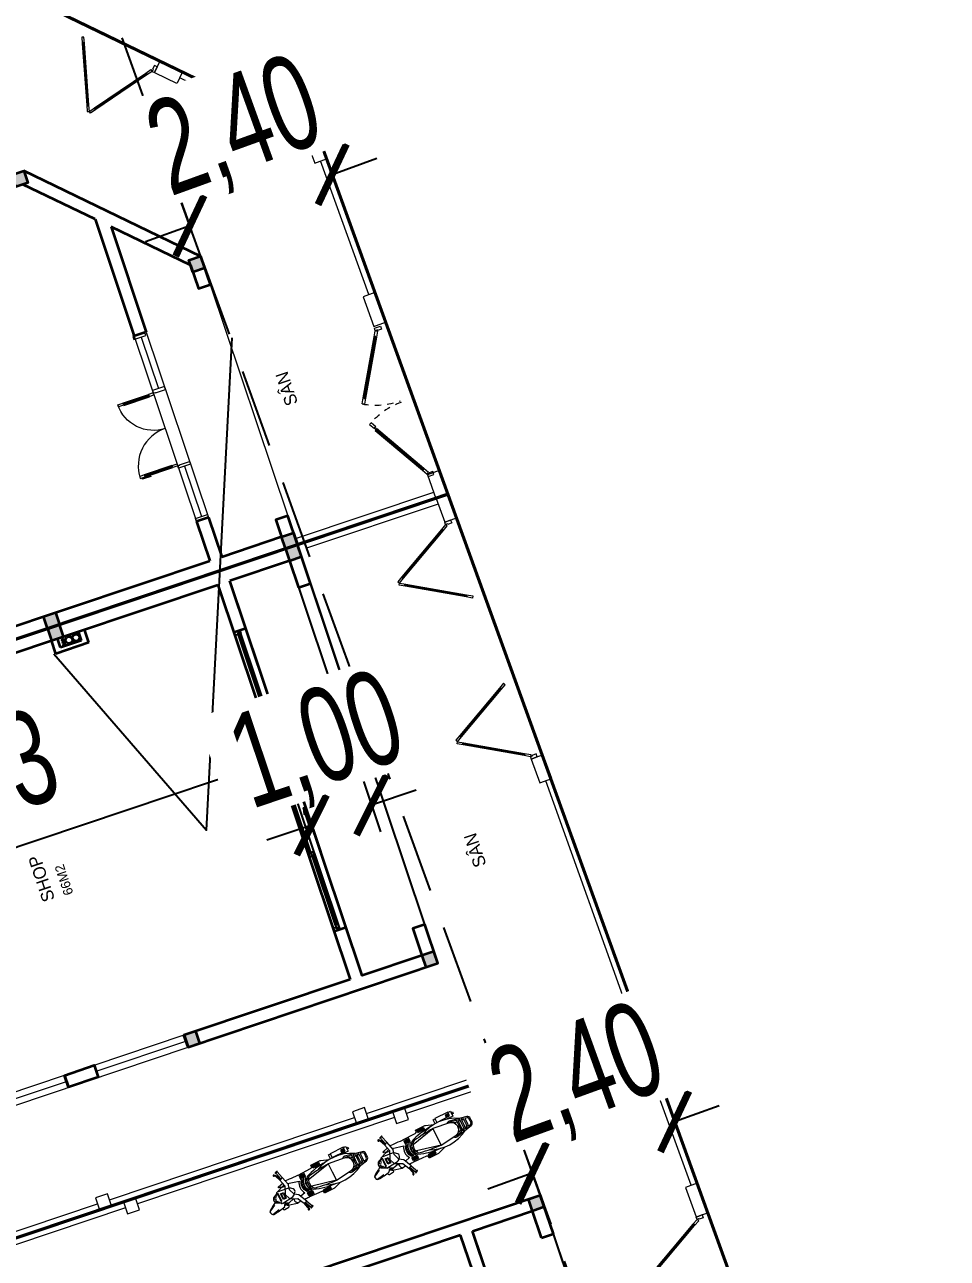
# Model space of a CAD drawing. Header units: metres. Extents: x 568336 to 569219, y 2065964 to 2066430.
# Drawn here: x 568586.25 to 568600.88, y 2066254.59 to 2066274.15 of the extents above; entities that cross this region are included whole.
import ezdxf

# ---------------------------------------------------------------- set-up
doc = ezdxf.new("R2010")
doc.units = ezdxf.units.M
for name, pattern in [('$AUDIT_BAD_LTYPE2', [0]), ('CENTER', [2, 1.25, -0.25, 0.25, -0.25]), ('HIDDEN', [0.375, 0.25, -0.125])]:
    doc.linetypes.add(name, pattern=pattern)
doc.layers.get('0').update_dxf_attribs({"linetype": 'CONTINUOUS'})
doc.layers.get('DEFPOINTS').update_dxf_attribs({"linetype": 'CONTINUOUS'})
doc.layers.add('-AREA', color=2, linetype='CONTINUOUS', plot=False)
for name, color, linetype, lineweight in [('-CENTER', 143, 'CENTER', 13), ('-CONCRETE', 1, 'CONTINUOUS', 35), ('-DOOR', 137, 'CONTINUOUS', 9), ('-FURNITURE', 46, 'CONTINUOUS', 9), ('-LINE1', 7, 'CONTINUOUS', 18), ('-LINE2', 252, 'CONTINUOUS', 9), ('-TEXT', 7, 'CONTINUOUS', 15), ('-WALL', 4, 'CONTINUOUS', 35), ('EC-Thiet bi', 8, 'CONTINUOUS', 25), ('TEXT25', 2, 'CONTINUOUS', 13)]:
    doc.layers.add(name, color=color, linetype=linetype, lineweight=lineweight)
for name, color, linetype in [('-RANH GIOI LO DAT', 12, 'CONTINUOUS'), ('APOLIC', 7, 'CONTINUOUS'), ('RANHGIOI', 2, 'HIDDEN')]:
    doc.layers.add(name, color=color, linetype=linetype)
doc.styles.add('KTHUOC', font='', dxfattribs={"width": 0.8})
doc.styles.add('SVN_AVO_thuong', font='')
doc.styles.add('T1', font='', dxfattribs={"height": 200})
doc.styles.add('vnavanth', font='', dxfattribs={"width": 0.8})
doc.styles.get('KTHUOC').set_extended_font_data('.VnArial NarrowH')
doc.styles.get('SVN_AVO_thuong').set_extended_font_data('SVN-Avo')
doc.styles.get('T1').set_extended_font_data('VNgeometric Light')
doc.styles.get('vnavanth').set_extended_font_data('.VnAvantH')
doc.dimstyles.new('tien', dxfattribs={"dimscale": 0, "dimtxt": 1.5, "dimasz": 0.75, "dimexe": 0.45, "dimexo": 0, "dimgap": 0.25, "dimtad": 1, "dimzin": 1, "dimtxsty": 'KTHUOC', "dimblk1": 'ARCHTICK', "dimblk2": 'ARCHTICK', "dimsah": 1, "dimcen": 1, "dimdle": 0.45, "dimclrd": 37, "dimclre": 37, "dimclrt": 7, "dimaunit": 1, "dimadec": 0, "dimazin": 0, "dimtfac": 1, "dimtix": 1, "dimtofl": 0, "dimtmove": 2, "dimatfit": 3, "dimldrblk": 'ARCHTICK', "dimfxl": 1, "dimtfill": 1, "dimtolj": 1, "dimtzin": 1, "dimarcsym": 0})

# ---------------------------------------------------------------- blocks, each defined once
blk = doc.blocks.new('A$C5C575821')
at = {"layer": '-CONCRETE'}
h = blk.add_hatch(color=256, dxfattribs=at)
h.dxf.hatch_style = 1
h.paths.add_polyline_path([(0, 200), (0, 0), (200, 0), (200, 200)])
blk.add_lwpolyline([(0, 0), (200, 0), (200, 200), (0, 200)], close=True, dxfattribs=at)
blk = doc.blocks.new('CONG2')
at = {"layer": '-LINE1', "lineweight": 18}
blk.add_line((257137, -126793), (257137, -126693), dxfattribs=at)
at = {"ltscale": 100}
for p, q in [((255907, -126606), (256397, -125757)), ((256427, -125775), (255937, -126623)), ((256527, -125775), (257017, -126623)), ((257047, -126606), (256557, -125757))]:
    blk.add_line(p, q, dxfattribs=at)
at = {"color": 8, "ltscale": 100}
for points in [[(256412, -125755), (256421, -125760), (255921, -126626), (255912, -126621)], [(256541, -125755), (256533, -125760), (257033, -126626), (257041, -126621)]]:
    blk.add_lwpolyline(points, close=True, dxfattribs=at)
at = {"ltscale": 100}
for points in [[(256477, -125688), (256427, -125775), (256416, -125768), (256421, -125760), (256412, -125755), (256407, -125763), (256397, -125757), (256447, -125671)], [(256477, -125688), (256527, -125775), (256538, -125768), (256533, -125760), (256541, -125755), (256546, -125763), (256557, -125757), (256507, -125671)], [(255917, -126612), (255912, -126621), (255921, -126626), (255926, -126617), (255937, -126623), (255887, -126710), (255857, -126693), (255907, -126606)], [(257036, -126612), (257041, -126621), (257033, -126626), (257028, -126617), (257017, -126623), (257067, -126710), (257097, -126693), (257047, -126606)], [(257087, -126728), (257097, -126728), (257097, -126693), (257137, -126693), (257137, -126793), (257087, -126793)]]:
    blk.add_lwpolyline(points, close=True, dxfattribs=at)
blk = doc.blocks.new('A$C49AC32B8')
h = blk.add_hatch()
h.set_pattern_fill('ANSI31', color=256, scale=100, angle=405, style=0)
h.set_pattern_definition([(90, (1628.179, -139081.394), (-12.5, 1e-15), [])])
h.paths.add_polyline_path([(-545, -149), (-545, -107), (-667, -107), (-667, -149)])
h.paths.add_polyline_path([(-545, 276), (-545, 319), (-667, 319), (-667, 276)])
h = blk.add_hatch()
h.set_pattern_fill('ANSI31', color=256, scale=150, angle=315, style=0)
h.set_pattern_definition([(2e-15, (1485.97, -142180.918), (2e-15, 18.75), [])])
edge = h.paths.add_edge_path()
edge.add_arc((142, 1), 10, 291.0634, 432.0495)
edge.add_arc((142, 169), 10, 287.9505, 428.9366)
edge.add_arc((204, 63), 30, 298.7342, 336.6848)
edge.add_arc((204, 107), 30, 383.3152, 421.2658)
edge.add_line((152, 3), (218, 36))
edge.add_line((152, 167), (218, 133))
edge.add_line((146, 10), (129, 18))
edge.add_line((129, 18), (129, 82))
edge.add_line((129, 146), (129, 82))
edge.add_line((146, 159), (129, 146))
edge.add_arc((153, 85), 85.6, 336.6848, 359.9863)
edge.add_arc((153, 85), 85.6, 360.0137, 383.3152)
for points in [[(-244, 438, 1), (-248, 447), (-248, 447), (-280, 433), (-280, 433, 1), (-276, 424)], [(-10, -301), (-42, -189), (7, -167), (7, -167), (-21, -52), (-21, -52, -0.213812), (-21, -44), (-21, -44), (32, 67), (32, 67, 0.201882), (33, 75), (33, 75), (0, 164), (0, 164, 0.201882), (-5, 169), (-5, 169), (-117, 220), (-117, 220, -0.213812), (-123, 226), (-123, 226), (-175, 332), (-175, 332), (-226, 318), (-278, 434)], [(-185, 330), (-211, 418), (-211, 418, -0.119246), (-211, 432), (-211, 432), (-207, 453)], [(-199, 441, 2.509808), (-207, 452)], [(-199, 441), (-201, 433), (-201, 433, 0.119246), (-200, 418), (-200, 418), (-175, 332)], [(-1030, 202, 0.218308), (-1079, 224), (-1079, 224), (-1360, 164), (-1360, 164, 0.353851), (-1399, 115), (-1399, 85), (-1399, 54, 0.353851), (-1360, 5), (-1360, 5), (-1079, -55), (-1079, -55, 0.218308), (-1030, -33)], [(-594, 214, 0.25966), (-1245, 189, 0.25966)], [(-1075, 205), (-1073, 197), (-1073, 197, 0.379173), (-1161, 98)], [(-403, 141, 0.365685), (-444, 190, 0.035711), (-794, 231), (-1073, 197)], [(-839, 284), (-712, 329), (-712, 329, -0.085491), (-702, 331), (-535, 331), (-535, 315), (-535, 315, 0.389594), (-508, 286), (-508, 286), (-285, 281), (-285, 281, 0.038668), (-280, 281), (-280, 281, 0.005075), (-210, 283)], [(-765, -104, 0.080514), (-403, -28), (-403, -28, 0.201101), (-366, 85), (-366, 85, 0.201101), (-403, 198), (-403, 198, 0.080514), (-765, 273)], [(-75, -66), (-259, -18), (-259, -18, 0.336681), (-259, 187), (-259, 187), (-176, 209)], [(-226, 318), (-163, 182), (-163, 182, 0.213812), (-158, 176), (-158, 176), (-95, 132), (-61, 38), (-81, -36), (-81, -36, 0.213812), (-81, -44), (-81, -44), (-42, -189)], [(-149, 279), (-78, 291), (74, 249, -1.090751), (74, 234, 0.1744), (38, 220), (146, 178), (146, 178, -0.70664), (146, 159)], [(-64, 196, 0.330008), (-78, 272), (-78, 272, -0.752015), (-78, 291)], [(232, 118, 0.024274), (362, 201), (362, 201, 0.338506), (373, 235), (373, 235), (373, 235), (364, 260), (364, 260, 0.338506), (333, 279), (333, 279, 0.032613), (128, 248), (128, 248), (127, 238), (53, 214)], [(160, 255, 0.671768), (145, 286), (145, 286), (70, 279), (70, 279, 0.734542), (71, 250)], [(-1280, 161, 0.112845), (-1300, 121)], [(-1300, 49, 0.112845), (-1280, 9)], [(-1073, -27, -0.379173), (-1161, 72, 0.379173), (-1073, -27), (-1073, -27), (-1075, -35)], [(-1073, -27), (-794, -61), (-794, -61, 0.035711), (-444, -21), (-444, -21, 0.365685), (-403, 28)], [(-415, -4, 0.315879), (-415, 173)], [(137, 182), (-58, 160), (-58, 160, 0.114874), (-118, 116), (-118, 116, 0.363628), (-118, 51), (-118, 51, 0.117419), (-57, 6)], [(-17, -71), (146, -9), (146, -9, 0.70664), (146, 10)], [(152, 3), (218, 36), (218, 36, 0.167121), (231, 51), (231, 51, 0.102024), (238, 85), (238, 85, 0.102024), (231, 119), (231, 119, 0.167121), (218, 133), (218, 133), (152, 167)], [(-1245, -19, 0.25966), (-594, -44)], [(-61, -117), (-136, -117), (-136, -117, 0.010417), (-280, -111), (-280, -111, 0.038668), (-285, -111), (-285, -111), (-508, -116), (-508, -116, 0.389594), (-535, -146), (-535, -146), (-535, -161), (-702, -161, -0.085491), (-712, -159), (-712, -159), (-839, -114)], [(38, -50, 0.1744), (74, -64), (74, -64, -1.090751), (74, -79), (74, -79), (-9, -102)], [(-3, -171), (34, -256), (34, -256, 0.119246), (43, -267), (43, -267), (59, -280)], [(7, -167), (43, -249), (43, -249, 0.119246), (51, -261), (51, -261), (58, -266)], [(-12, -302, 1), (-9, -312), (-9, -312), (24, -302), (24, -302, 1), (22, -292)], [(59, -280, 2.509808), (58, -266)]]:
    blk.add_lwpolyline(points, format="xyb")
for points in [[(-276, 424), (-244, 438)], [(-197, 326), (-246, 437)], [(-1075, 205), (-1186, 181), (-1186, 85), (-1186, -11), (-1075, -35)], [(-403, 28), (-794, -61), (-794, -61), (-794, 85), (-794, 231), (-794, 231), (-403, 141)], [(38, 220), (-61, 195)], [(82, 203), (118, 217), (127, 238)], [(227, 253), (352, 275)], [(263, 153), (373, 216)], [(-1262, 151), (-1289, 148)], [(-1262, 19), (-1289, 21)], [(-1206, 156), (-1242, 153)], [(-1206, 13), (-1242, 17)], [(-1136, 164), (-1186, 158)], [(-1136, 6), (-1186, 11)], [(-58, 6), (131, -14)], [(146, 159), (129, 146), (129, 82), (129, 18), (146, 10)], [(-1121, -185), (-1165, -185), (-1165, -99), (-1031, -99)], [(-859, -116), (-859, -185), (-892, -185)], [(38, -50), (-21, -44)], [(-14, -176), (19, -293)], [(-12, -302), (22, -292)]]:
    blk.add_lwpolyline(points)
for points in [[(-667, 319), (-667, 276), (-545, 276), (-545, 319)], [(-382, 207), (-382, 262), (-373, 262), (-373, 207)], [(-362, 207), (-362, 262), (-353, 262), (-353, 207)], [(-342, 207), (-342, 262), (-333, 262), (-333, 207)], [(-322, 207), (-322, 262), (-313, 262), (-313, 207)], [(-302, 207), (-302, 262), (-293, 262), (-293, 207)], [(-1262, 165), (-1300, 157), (-1300, 85), (-1300, 13), (-1300, 13), (-1262, 5), (-1262, 85)], [(-1242, 169), (-1242, 85), (-1242, 1), (-1242, 1), (-1206, -7), (-1206, -7), (-1206, 85), (-1206, 177), (-1206, 177)], [(-1161, 85), (-1161, 98)], [(-1161, 85), (-1161, 72)], [(95, 132), (95, 35), (44, 35), (44, 132)], [(85, 122), (85, 45), (54, 45), (54, 122)], [(-1165, -135), (-1165, -161), (-1188, -161), (-1188, -135)], [(-892, -190), (-892, -123), (-1121, -123), (-1121, -190)], [(-1111, -130), (-1111, -138), (-1063, -138), (-1063, -130)], [(-1111, -145), (-1111, -152), (-1063, -152), (-1063, -145)], [(-1111, -159), (-1111, -167), (-1063, -167), (-1063, -159)], [(-667, -149), (-667, -107), (-545, -107), (-545, -149)], [(-382, -37), (-382, -92), (-373, -92), (-373, -37)], [(-362, -37), (-362, -92), (-353, -92), (-353, -37)], [(-342, -37), (-342, -92), (-333, -92), (-333, -37)], [(-322, -37), (-322, -92), (-313, -92), (-313, -37)], [(-302, -37), (-302, -92), (-293, -92), (-293, -37)]]:
    blk.add_lwpolyline(points, close=True)
for points in [[(-1379, 115), (-1379, 85), (-1379, 54), (-1379, 54, 0.353851), (-1356, 25), (-1356, 25), (-1320, 17), (-1320, 17), (-1320, 85), (-1320, 152), (-1320, 152), (-1356, 145), (-1356, 145, 0.353851)], [(-366, 187), (-379, 187), (-379, 187, -0.363938), (-379, -18), (-379, -18), (-366, -18), (-366, -18, 0.336681)], [(-329, 187), (-342, 187), (-342, 187, -0.363938), (-342, -18), (-342, -18), (-329, -18), (-329, -18, 0.336681)], [(-311, 187), (-298, 187), (-298, 187, -0.336681), (-298, -18), (-298, -18), (-311, -18), (-311, -18, 0.363938)]]:
    blk.add_lwpolyline(points, format="xyb", close=True)
blk = doc.blocks.new('M16-T1')
at = {"layer": '-AREA'}
blk.add_lwpolyline([(202036, 31273), (195036, 31273), (195036, 44573), (202036, 44573)], close=True, dxfattribs=at)
at = {"layer": '-LINE1'}
for points in [[(203936, 37573), (203936, 41873)], [(203936, 33073), (203936, 37373)], [(203936, 29118), (203936, 32873)], [(201422, 28958), (203836, 29014)]]:
    blk.add_lwpolyline(points, dxfattribs=at)
at = {"layer": '-LINE1', "ltscale": 10}
for points in [[(203836, 37373), (204036, 37373), (204036, 37573), (203836, 37573)], [(203836, 32873), (204036, 32873), (204036, 33073), (203836, 33073)], [(203836, 28918), (204036, 28918), (204036, 29118), (203836, 29118)]]:
    blk.add_lwpolyline(points, close=True, dxfattribs=at)
at = {"layer": '-LINE1', "lineweight": 18}
blk.add_lwpolyline([(200924, 28842), (201424, 28853), (201419, 29053), (200920, 29042)], close=True, dxfattribs=at)
at = {"layer": '-RANH GIOI LO DAT', "linetype": 'HIDDEN', "ltscale": 10, "const_width": 50}
blk.add_lwpolyline([(204036, 28918), (204036, 46573), (195036, 46573), (195036, 28709)], close=True, dxfattribs=at)
at = {"layer": '-WALL'}
for p, q in [((201836, 32673), (201837, 36623)), ((202037, 36623), (202036, 31273)), ((201035, 32673), (201836, 32673)), ((201035, 32473), (201836, 32473)), ((201386, 32473), (201836, 32473)), ((201836, 32473), (201836, 31472)), ((201386, 31473), (201386, 31273)), ((201386, 31473), (201836, 31473)), ((201386, 31273), (202036, 31273))]:
    blk.add_line(p, q, dxfattribs=at)
at = {"layer": 'EC-Thiet bi'}
blk.add_lwpolyline([(195687, 31273), (201386, 31273)], dxfattribs=at)
at = {"layer": '-DOOR', "rotation": 1.343985330266922}
blk.add_blockref('CONG2', (-59119, 149668), dxfattribs=at)
at = {"layer": '-FURNITURE', "rotation": 97.65465326188834}
for p in [(203410, 35082), (203410, 33332)]:
    blk.add_blockref('A$C49AC32B8', p, dxfattribs=at)
at = {"layer": '-WALL', "xscale": -1}
blk.add_blockref('A$C5C575821', (202036, 31273), dxfattribs=at)
blk = doc.blocks.new('*U31')
for points in [[(22, 564), (22, 734), (50, 734), (50, 706), (27, 706), (27, 564)], [(0, 0), (50, 0), (50, -40), (60, -40), (60, -246), (0, -246)], [(1599, 0), (1549, 0), (1549, -40), (1539, -40), (1539, -246), (1599, -246)]]:
    blk.add_lwpolyline(points, close=True)
for points in [[(50, 670), (90, 670), (90, 770), (50, 770), (50, 670)], [(1549, 629), (1509, 629), (1509, 729), (1549, 729), (1549, 629)], [(50, 673), (50, 100)], [(1549, 632), (1549, 100)], [(50, 100), (90, 100), (90, 0), (50, 0), (50, 100)], [(1549, 100), (1509, 100), (1509, 0), (1549, 0), (1549, 100)]]:
    blk.add_lwpolyline(points)
at = {"ltscale": 0.3}
for points in [[(820, 0, 0.414214), (50, 770, 0.414214)], [(820, 0, -0.414214), (1549, 729, -0.414214)]]:
    blk.add_lwpolyline(points, format="xyb", dxfattribs=at)
at = {"layer": 'APOLIC', "linetype": '$AUDIT_BAD_LTYPE2'}
for p, q in [((70, 100), (70, 670)), ((90, 670), (90, 100)), ((1509, 629), (1509, 100)), ((1529, 100), (1529, 629))]:
    blk.add_line(p, q, dxfattribs=at)
blk = doc.blocks.new('cong 2 canh')
at = {"ltscale": 100}
for p, q in [((547984, -107651), (547135, -108141)), ((547153, -108172), (548002, -107682)), ((549365, -108172), (548516, -107682)), ((548534, -107651), (549382, -108141))]:
    blk.add_line(p, q, dxfattribs=at)
at = {"color": 8, "ltscale": 100}
for points in [[(548004, -107666), (547999, -107657), (547133, -108157), (547138, -108166)], [(548514, -107666), (548519, -107657), (549385, -108157), (549380, -108166)]]:
    blk.add_lwpolyline(points, close=True, dxfattribs=at)
at = {"ltscale": 100}
for points in [[(548103, -107601), (548016, -107651), (548022, -107662), (548031, -107657), (548036, -107666), (548027, -107671), (548034, -107682), (548120, -107632)], [(548447, -107601), (548534, -107651), (548527, -107662), (548519, -107657), (548514, -107666), (548522, -107671), (548516, -107682), (548430, -107632)], [(547147, -108161), (547138, -108166), (547133, -108157), (547142, -108152), (547135, -108141), (547049, -108191), (547066, -108222), (547153, -108172)], [(549371, -108161), (549380, -108166), (549385, -108157), (549376, -108152), (549382, -108141), (549469, -108191), (549451, -108222), (549365, -108172)], [(547059, -108226), (547049, -108226), (547049, -108191), (547009, -108191), (547009, -108291), (547059, -108291)], [(549459, -108226), (549469, -108226), (549469, -108191), (549509, -108191), (549509, -108291), (549459, -108291)]]:
    blk.add_lwpolyline(points, close=True, dxfattribs=at)
at = {"color": 8, "linetype": 'HIDDEN', "ltscale": 10}
for centre, start, end in [((547081, -108191), 0, 30), ((549469, -108191), 150, 180)]:
    blk.add_arc(centre, 1180, start, end, dxfattribs=at)
blk = doc.blocks.new('M15-T1')
at = {"layer": '-DOOR'}
for p, q in [((199369, 99712), (196269, 99712)), ((197157, 99612), (196319, 99612)), ((199319, 99612), (198457, 99612)), ((199369, 99512), (196269, 99512))]:
    blk.add_line(p, q, dxfattribs=at)
for points in [[(196319, 99512), (196269, 99512), (196269, 99712), (196319, 99712)], [(199319, 99532), (199369, 99532), (199369, 99732), (199319, 99732)]]:
    blk.add_lwpolyline(points, close=True, dxfattribs=at)
at = {"layer": '-LINE1'}
for points in [[(195510, 98307), (195510, 95997)], [(201584, 96254), (203019, 97723)], [(198807, 95973), (201059, 96026)]]:
    blk.add_lwpolyline(points, dxfattribs=at)
at = {"layer": '-LINE1', "lineweight": 18}
for points in [[(203092, 97652), (203371, 97938), (203228, 98078), (202948, 97791)], [(198309, 95862), (198809, 95873), (198804, 96073), (198304, 96062)]]:
    blk.add_lwpolyline(points, close=True, dxfattribs=at)
for points in [[(201411, 95934), (201411, 95934), (201656, 96184), (201513, 96324), (201325, 96132)], [(201325, 96132), (201057, 96126), (201061, 95926), (201411, 95934)]]:
    blk.add_lwpolyline(points, dxfattribs=at)
at = {"layer": '-LINE1', "ltscale": 10}
blk.add_lwpolyline([(195405, 95994), (195410, 95794), (195810, 95804), (195805, 96004)], close=True, dxfattribs=at)
at = {"layer": '-LINE2'}
for p, q in [((199369, 99512), (196269, 99512)), ((199759, 98310), (195890, 98310))]:
    blk.add_line(p, q, dxfattribs=at)
at = {"layer": '-RANH GIOI LO DAT', "linetype": 'HIDDEN', "ltscale": 10, "const_width": 50}
blk.add_lwpolyline([(201411, 95934), (206410, 101050), (206410, 113240), (195410, 113240), (195410, 95794)], close=True, dxfattribs=at)
at = {"layer": '-WALL'}
for p, q in [((195410, 98595), (195410, 111240)), ((195610, 107290), (195610, 99709)), ((201324, 99709), (202210, 100621)), ((196269, 99712), (195610, 99709)), ((196269, 99512), (196269, 99712)), ((199369, 99532), (199369, 99732)), ((201324, 99709), (199369, 99712)), ((196269, 99512), (195609, 99509)), ((195609, 99509), (195610, 98507)), ((201129, 99509), (199369, 99512)), ((200150, 98507), (201129, 99509))]:
    blk.add_line(p, q, dxfattribs=at)
for points in [[(200150, 98507), (199759, 98507), (199759, 98307), (200229, 98307), (202410, 100539)], [(195410, 98310), (195890, 98310), (195890, 98510), (195610, 98510)]]:
    blk.add_lwpolyline(points, dxfattribs=at)
at = {"layer": '-DOOR', "xscale": 0.8130081300813007, "yscale": 0.8130081300813007, "zscale": 0.8130081300813007}
blk.add_blockref('*U31', (197157, 99712), dxfattribs=at)
at = {"layer": '-DOOR', "xscale": -1, "rotation": 45.60793924538137}
blk.add_blockref('CONG2', (292581, 370450), dxfattribs=at)
at = {"layer": '-LINE1', "rotation": 1.332779129246574}
blk.add_blockref('cong 2 canh', (-353604, 191442), dxfattribs=at)
at = {"layer": '-WALL', "xscale": -1}
for p in [(195610, 102290), (202410, 100539), (195610, 98310), (200235, 98310)]:
    blk.add_blockref('A$C5C575821', p, dxfattribs=at)
at = {"layer": '-TEXT', "color": 2, "style": 'vnavanth'}
blk.add_text('S¢N ', height=200, dxfattribs=at).set_placement((197532, 97586))
blk = doc.blocks.new('*U63')
at = {"color": 8, "ltscale": 100}
for p, q in [((50, 100), (4950, 100)), ((50, 0), (4950, 0))]:
    blk.add_line(p, q, dxfattribs=at)
at = {"ltscale": 100}
for p, q in [((105, 45), (1240, 45)), ((1240, 10), (105, 10)), ((1310, 90), (2430, 90)), ((2430, 55), (1310, 55)), ((3690, 90), (2570, 90)), ((2570, 55), (3690, 55)), ((4895, 45), (3760, 45)), ((3760, 10), (4895, 10))]:
    blk.add_line(p, q, dxfattribs=at)
for points in [[(50, 100), (0, 100), (0, 0), (50, 0), (50, 10), (35, 10), (35, 45), (50, 45)], [(5000, 0), (4950, 0), (4950, 10), (4965, 10), (4965, 45), (4950, 45), (4950, 100), (5000, 100)]]:
    blk.add_lwpolyline(points, close=True)
for points in [[(105, 32), (95, 32), (95, 22), (105, 22), (105, 10), (35, 10), (35, 45), (105, 45)], [(1240, 90), (1310, 90), (1310, 77), (1300, 77), (1300, 67), (1310, 67), (1310, 55), (1240, 55)], [(1310, 10), (1240, 10), (1240, 22), (1250, 22), (1250, 32), (1240, 32), (1240, 45), (1310, 45)], [(2430, 67), (2440, 67), (2440, 77), (2430, 77), (2430, 90), (2500, 90), (2500, 55), (2430, 55)], [(2570, 67), (2560, 67), (2560, 77), (2570, 77), (2570, 90), (2500, 90), (2500, 55), (2570, 55)], [(3760, 90), (3690, 90), (3690, 77), (3700, 77), (3700, 67), (3690, 67), (3690, 55), (3760, 55)], [(3690, 10), (3760, 10), (3760, 22), (3750, 22), (3750, 32), (3760, 32), (3760, 45), (3690, 45)], [(4895, 32), (4905, 32), (4905, 22), (4895, 22), (4895, 10), (4965, 10), (4965, 45), (4895, 45)]]:
    blk.add_lwpolyline(points, close=True, dxfattribs=at)
at = {"color": 8, "ltscale": 100}
for points in [[(1250, 32), (1250, 22), (95, 22), (95, 32)], [(1300, 67), (1300, 77), (2440, 77), (2440, 67)], [(3700, 67), (3700, 77), (2560, 77), (2560, 67)], [(3750, 32), (3750, 22), (4905, 22), (4905, 32)]]:
    blk.add_lwpolyline(points, close=True, dxfattribs=at)
for points in [[(1815, -65), (1815, -90), (1715, -65), (2015, -65), (1915, -40), (1915, -65)], [(3185, -65), (3185, -90), (3285, -65), (2985, -65), (3085, -40), (3085, -65)]]:
    blk.add_lwpolyline(points)
blk = doc.blocks.new('M10-T1')
at = {"layer": '-CONCRETE'}
for centre, radius in [((204434, -361560, 0), 13), ((204483, -361651, 0), 55), ((204473, -361560, 0), 13), ((204514, -361560, 0), 13), ((204483, -361771, 0), 55)]:
    blk.add_circle(centre, radius, dxfattribs=at)
at = {"layer": '-DOOR'}
for p, q in [((197863, -357888), (197863, -359388)), ((197763, -359888), (197763, -359388)), ((197962, -359888), (197962, -359388)), ((197863, -359888), (197863, -361388))]:
    blk.add_line(p, q, dxfattribs=at)
blk.add_lwpolyline([(197963, -361388), (197963, -357888), (197763, -357888), (197763, -361388)], close=True, dxfattribs=at)
at = {"layer": '-LINE1'}
for points in [[(195863, -355138), (195863, -359238)], [(195863, -359438), (195863, -363538)], [(195863, -363738), (195863, -368093)], [(204663, -367887), (204663, -365688)], [(195963, -368193), (199962, -368111)]]:
    blk.add_lwpolyline(points, dxfattribs=at)
at = {"layer": '-LINE1', "linetype": 'Continuous', "ltscale": 10}
for points in [[(195763, -359438), (195963, -359438), (195963, -359238), (195763, -359238)], [(195763, -363738), (195963, -363738), (195963, -363538), (195763, -363538)], [(195763, -368293), (195963, -368293), (195963, -368093), (195763, -368093)]]:
    blk.add_lwpolyline(points, close=True, dxfattribs=at)
at = {"layer": '-LINE1', "lineweight": 18}
for points in [[(199964, -368211), (200364, -368202), (200360, -368002), (199960, -368011)], [(204363, -368095), (204763, -368084), (204758, -367884), (204358, -367895)]]:
    blk.add_lwpolyline(points, close=True, dxfattribs=at)
at = {"layer": '-RANH GIOI LO DAT', "linetype": 'HIDDEN', "ltscale": 10, "const_width": 50}
blk.add_lwpolyline([(204763, -368084), (204763, -350638), (195763, -350638), (195763, -368293)], close=True, dxfattribs=at)
at = {"layer": '-WALL'}
for p, q in [((204763, -352438), (204763, -365368)), ((204563, -356688), (204563, -364168)), ((197962, -361388), (197763, -361388)), ((197763, -361388), (197963, -361388)), ((197963, -364168), (197963, -361388)), ((204343, -361938), (204343, -361388)), ((204343, -361388), (204563, -361388)), ((204413, -361838), (204413, -361488)), ((204343, -361938), (204563, -361938)), ((204413, -361838), (204563, -361838)), ((204563, -364168), (197963, -364168)), ((198763, -364368), (198763, -364168)), ((203763, -364368), (203763, -364168)), ((204563, -365368), (204563, -364368)), ((204563, -365368), (204114, -365368)), ((204114, -365368), (204114, -365568)), ((204114, -365568), (204563, -365568))]:
    blk.add_line(p, q, dxfattribs=at)
at = {"layer": '-WALL', "color": 250}
for p, q in [((197963, -359388), (197763, -359388)), ((197963, -359888), (197763, -359888))]:
    blk.add_line(p, q, dxfattribs=at)
at = {"layer": '-WALL'}
blk.add_lwpolyline([(197763, -359388), (197963, -359388), (197963, -359888), (197763, -359888)], close=True, dxfattribs=at)
for points in [[(197763, -361388), (197763, -365568), (198413, -365568), (198413, -365368), (197963, -365368), (197963, -364368), (204563, -364368)], [(204413, -361488), (204563, -361488)]]:
    blk.add_lwpolyline(points, dxfattribs=at)
at = {"layer": 'EC-Thiet bi'}
blk.add_lwpolyline([(198413, -365568), (204114, -365568)], dxfattribs=at)
at = {"layer": '-DOOR', "rotation": 1.541054851309173}
blk.add_blockref('CONG2', (-56093, -248163), dxfattribs=at)
at = {"layer": '-DOOR', "xscale": -0.9999999999999999, "rotation": 1.493546593321018}
blk.add_blockref('CONG2', (454108, -234650), dxfattribs=at)
at = {"layer": '-WALL'}
for p in [(197763, -361588), (204563, -361588), (197763, -365568), (204563, -365568)]:
    blk.add_blockref('A$C5C575821', p, dxfattribs=at)
at = {"layer": 'EC-Thiet bi'}
blk.add_blockref('*U63', (198763, -364268), dxfattribs=at)
at = {"layer": 'TEXT25'}
for s, height, style, p in [('SHOP', 200, 'SVN_AVO_thuong', (200656, -360136)), ('66M2', 150, 'T1', (200652, -360442)), ('SÂN', 200, 'SVN_AVO_thuong', (198999, -366797))]:
    blk.add_text(s, height=height, rotation=0, dxfattribs=dict(at, style=style)).set_placement(p)
blk = doc.blocks.new('_ArchTick')
at = {"color": 0, "linetype": 'ByBlock', "const_width": 0.15}
blk.add_lwpolyline([(-0.5, -0.5), (0.5, 0.5)], dxfattribs=at)
blk = doc.blocks.new('*D173')
at = {"color": 37, "lineweight": -2, "transparency": 16777216}
for p, q in [((568590.574, 2066265.905), (568591.714, 2066262.509)), ((568591.997, 2066263.079), (568578.886, 2066258.679)), ((568578.316, 2066261.791), (568579.456, 2066258.395))]:
    blk.add_line(p, q, dxfattribs=at)
at = {"layer": 'DEFPOINTS', "color": 0, "transparency": 16777216}
for p in [(568590.574, 2066265.905), (568578.316, 2066261.791), (568579.313, 2066258.822)]:
    blk.add_point(p, dxfattribs=at)
at = {"color": 37, "lineweight": -2, "transparency": 16777216, "xscale": 0.75, "yscale": 0.75, "zscale": 0.75}
for p, rotation in [((568591.571, 2066262.935), 18.55151026052091), ((568579.313, 2066258.822), 198.5515102605209)]:
    blk.add_blockref('_ArchTick', p, dxfattribs=dict(at, rotation=rotation))
at = {"color": 7, "transparency": 16777216, "insert": (568585.075, 2066261.97), "char_height": 1.5, "attachment_point": 5, "rotation": 18.5515, "style": 'KTHUOC', "bg_fill": 3, "box_fill_scale": 1.1, "bg_fill_color": 256, "bg_fill_true_color": 13158600, "bg_fill_transparency": 0}
blk.add_mtext('\\A1;12,93 ', dxfattribs=at)
blk = doc.blocks.new('*D174')
at = {"color": 37, "lineweight": -2, "transparency": 16777216}
for p, q in [((568591.301, 2066271.291), (568590.973, 2066272.198)), ((568591.126, 2066271.775), (568591.831, 2066272.03)), ((568589.044, 2066270.474), (568588.716, 2066271.382)), ((568588.869, 2066270.959), (568588.163, 2066270.704))]:
    blk.add_line(p, q, dxfattribs=at)
at = {"layer": 'DEFPOINTS', "color": 0, "transparency": 16777216}
blk.add_point((568589.044, 2066270.474), dxfattribs=at)
at = {"color": 37, "lineweight": -2, "transparency": 16777216, "xscale": 0.75, "yscale": 0.75, "zscale": 0.75}
for p, rotation in [((568591.126, 2066271.775), 199.8842788551196), ((568588.869, 2066270.959), 19.8842788551196)]:
    blk.add_blockref('_ArchTick', p, dxfattribs=dict(at, rotation=rotation))
at = {"color": 7, "transparency": 16777216, "insert": (568589.606, 2066272.45), "char_height": 1.5, "attachment_point": 5, "rotation": 19.8843, "style": 'KTHUOC', "bg_fill": 3, "box_fill_scale": 1.1, "bg_fill_color": 256, "bg_fill_true_color": 13158600, "bg_fill_transparency": 0}
blk.add_mtext('\\A1;2,40 ', dxfattribs=at)
at = {"layer": 'DEFPOINTS', "color": 0, "transparency": 16777216}
for p in [(568591.126, 2066271.775), (568591.301, 2066271.291)]:
    blk.add_point(p, dxfattribs=at)
blk = doc.blocks.new('*D176')
at = {"color": 37, "lineweight": -2, "transparency": 16777216}
for p, q in [((568596.683, 2066256.411), (568596.403, 2066257.183)), ((568596.556, 2066256.76), (568597.262, 2066257.015)), ((568594.425, 2066255.594), (568594.146, 2066256.367)), ((568594.299, 2066255.943), (568593.593, 2066255.688))]:
    blk.add_line(p, q, dxfattribs=at)
at = {"layer": 'DEFPOINTS', "color": 0, "transparency": 16777216}
blk.add_point((568594.425, 2066255.594), dxfattribs=at)
at = {"color": 37, "lineweight": -2, "transparency": 16777216, "xscale": 0.75, "yscale": 0.75, "zscale": 0.75}
for p, rotation in [((568596.556, 2066256.76), 199.8842788575483), ((568594.299, 2066255.943), 19.8842788575483)]:
    blk.add_blockref('_ArchTick', p, dxfattribs=dict(at, rotation=rotation))
at = {"color": 7, "transparency": 16777216, "insert": (568595.036, 2066257.434), "char_height": 1.5, "attachment_point": 5, "rotation": 19.8843, "style": 'KTHUOC', "bg_fill": 3, "box_fill_scale": 1.1, "bg_fill_color": 256, "bg_fill_true_color": 13158600, "bg_fill_transparency": 0}
blk.add_mtext('\\A1;2,40 ', dxfattribs=at)
at = {"layer": 'DEFPOINTS', "color": 0, "transparency": 16777216}
for p in [(568596.556, 2066256.76), (568596.683, 2066256.411)]:
    blk.add_point(p, dxfattribs=at)
blk = doc.blocks.new('*D219')
at = {"color": 37, "lineweight": -2, "transparency": 16777216}
for p, q in [((568590.448, 2066265.651), (568591.891, 2066261.352)), ((568589.5, 2066265.333), (568590.943, 2066261.034)), ((568591.748, 2066261.778), (568592.459, 2066262.017)), ((568590.8, 2066261.46), (568590.089, 2066261.222))]:
    blk.add_line(p, q, dxfattribs=at)
at = {"layer": 'DEFPOINTS', "color": 0, "transparency": 16777216}
for p in [(568590.448, 2066265.651), (568589.5, 2066265.333)]:
    blk.add_point(p, dxfattribs=at)
at = {"color": 37, "lineweight": -2, "transparency": 16777216, "xscale": 0.75, "yscale": 0.75, "zscale": 0.75}
for p, rotation in [((568591.748, 2066261.778), 198.5514997003819), ((568590.8, 2066261.46), 18.55149970038182)]:
    blk.add_blockref('_ArchTick', p, dxfattribs=dict(at, rotation=rotation))
at = {"color": 7, "transparency": 16777216, "insert": (568590.908, 2066262.711), "char_height": 1.5, "attachment_point": 5, "rotation": 18.5515, "style": 'KTHUOC', "bg_fill": 3, "box_fill_scale": 1.1, "bg_fill_color": 256, "bg_fill_true_color": 13158600, "bg_fill_transparency": 0}
blk.add_mtext('\\A1;1,00 ', dxfattribs=at)
at = {"layer": 'DEFPOINTS', "color": 0, "transparency": 16777216}
blk.add_point((568591.748, 2066261.778), dxfattribs=at)

msp = doc.modelspace()

# ---------------------------------------------------------------- linework, layer by layer
at = {"layer": 'RANHGIOI', "color": 12, "ltscale": 5}
msp.add_line((568586.514, 2066277.468), (568600.88, 2066237.747), dxfattribs=at)

# ---------------------------------------------------------------- block references
at = {"layer": '-CENTER', "xscale": 0.001, "yscale": 0.001, "zscale": 0.001}
for name, p, rotation in [('M15-T1', (568745.947, 2066111.927), 108.5514997317249), ('M16-T1', (568688.353, 2066074.006), 108.5514997314972)]:
    msp.add_blockref(name, p, dxfattribs=dict(at, rotation=rotation))
at = {"layer": '-WALL', "color": 2, "true_color": 0xf1eb1f, "xscale": 0.001, "yscale": 0.001, "zscale": 0.001, "rotation": 108.5514997312329}
msp.add_blockref('M10-T1', (568309.149, 2065955.473), dxfattribs=at)

# ---------------------------------------------------------------- next in the draw order: dimensions: what is measured, and where the dimension line sits
for p1, p2, distance, picture, middle in [((568589.044, 2066270.474), (568591.301, 2066271.291), 0.515, '*D174', (568589.606, 2066272.45)), ((568590.574, 2066265.905), (568578.316, 2066261.791), 3.132, '*D173', (568585.075, 2066261.97)), ((568594.425, 2066255.594), (568596.683, 2066256.411), 0.371, '*D176', (568595.036, 2066257.434))]:
    dim = msp.add_aligned_dim(p1=p1, p2=p2, distance=distance, dimstyle='tien', override={"dimscale": 1, "dimpost": ' '})
    dim.commit()
    dim.dimension.update_dxf_attribs({"geometry": picture, "text_midpoint": middle})

# ---------------------------------------------------------------- next in the draw order: linework, layer by layer
at = {"color": 2}
msp.add_lwpolyline([(568586.713, 2066264.174), (568589.133, 2066261.379), (568589.539, 2066269.182)], dxfattribs=at)

# ---------------------------------------------------------------- next in the draw order: dimensions: what is measured, and where the dimension line sits
dim = msp.add_aligned_dim(p1=(568589.5, 2066265.333), p2=(568590.448, 2066265.651), distance=-4.085, dimstyle='tien', override={"dimscale": 1, "dimpost": ' '})
dim.commit()
dim.dimension.update_dxf_attribs({"geometry": '*D219', "text_midpoint": (568590.908, 2066262.711)})

doc.saveas('drawing.dxf')
